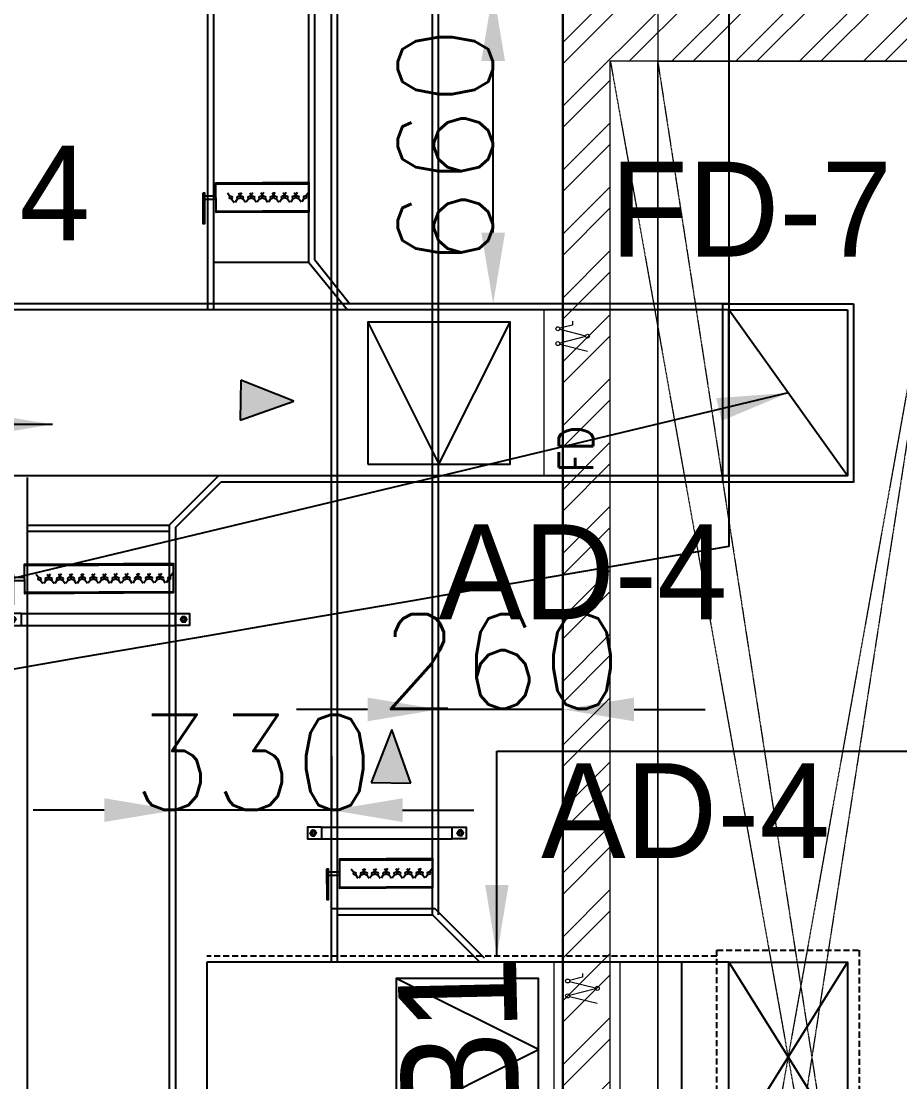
# Model space of a CAD drawing. Header units: millimetres. Extents: x -9226 to 166212, y -13 to 97274.
# Drawn here: x 38507 to 40361, y 31128 to 33364 of the extents above; entities that cross this region are included whole.
import ezdxf
from ezdxf.enums import TextEntityAlignment as Align

# ---------------------------------------------------------------- set-up
doc = ezdxf.new("R2010")
doc.units = ezdxf.units.MM
for name, pattern in [('01-AT-PLA Floor Plans$0$DASHED', [19.05, 12.7, -6.35]), ('23491-XR-AR-2ND FLOOR PLAN$0$HIDDEN', [9.525, 6.35, -3.175]), ('HIDDEN', [9.525, 6.35, -3.175])]:
    doc.linetypes.add(name, pattern=pattern)
doc.layers.get('0').update_dxf_attribs({"color": 8})
doc.layers.get('Defpoints').update_dxf_attribs({"color": 8})
for name, color, linetype in [('-EAD', 30, 'Continuous'), ('1.INS', 8, 'Continuous'), ('1.STR', 8, 'Continuous'), ('1.support 2', 7, 'Continuous'), ('23491-GN-XR-PLOT LIMIT$0$RETAIL', 8, 'Continuous'), ('cloud', 15, 'Continuous'), ('EAD', 30, 'Continuous'), ('ETA-AC-SUPPORT', 25, 'Continuous'), ('FAD', 3, 'Continuous'), ('IZ-AC-VCD', 4, 'Continuous'), ('LETER LINE', 7, 'Continuous'), ('VCD SHE', 7, 'Continuous')]:
    doc.layers.add(name, color=color, linetype=linetype)
for name, color, linetype, lineweight in [('1.XREF', 8, 'Continuous', 9), ('23491-XR-AR-2ND FLOOR PLAN$0$23491-XR-AR-2ND FLOOR PLAN$0$23491-XR-AR-TYP-FLOOR$0$A-WALL-PATT', 8, 'Continuous', 5), ('23491-XR-AR-2ND FLOOR PLAN$0$A-FLOR-OVHD', 8, '23491-XR-AR-2ND FLOOR PLAN$0$HIDDEN', 15), ('23491-XR-AR-2ND FLOOR PLAN$0$A-WALL', 8, 'Continuous', 30), ('23491-XR-AR-2ND FLOOR PLAN$0$A-WALL-CAVI', 8, 'Continuous', 15), ('A-ANNO-DIMS', 8, 'Continuous', 9), ('A-FLOR-OVHD', 15, 'HIDDEN', 15), ('A-WALL-CAVI', 15, 'Continuous', 15), ('HVAC-VOL-SPD-S01-M-01-0400 R-01$0$HVAC-VOL-SPD-S01-M-01-0400 R-01$0$000-VL-M-FD', 20, 'Continuous', 20), ('MH BEAM', 15, 'Continuous', 0), ('MH DIM', 15, 'Continuous', 0), ('MH TEXT2', 7, 'Continuous', 0)]:
    doc.layers.add(name, color=color, linetype=linetype, lineweight=lineweight)
doc.styles.add('HVAC-VOL-SPD-S01-M-01-0400 R-01$0$HVAC-VOL-SPD-S01-M-01-0400 R-01$0$ROMANS', font='romans.shx', dxfattribs={"width": 0.75})
doc.styles.add('NOUSHAD', font='swissc.ttf')
doc.styles.add('ROMANS', font='isocp.shx', dxfattribs={"width": 0.8})
doc.styles.add('SDC-TEXT-ARB', font='sdc-arb.shx', dxfattribs={"height": 0.5})
doc.styles.get("Standard").update_dxf_attribs({"font": 'romans.shx', "height": 200})
doc.dimstyles.new('ISO-25', dxfattribs={"dimtxt": 200, "dimasz": 150, "dimexe": 1.25, "dimexo": 0.625, "dimgap": 1, "dimtad": 1, "dimtoh": 1, "dimdec": 0, "dimrnd": 5, "dimtxsty": 'Standard', "dimcen": 2.5, "dimclrd": 256, "dimclre": 256, "dimclrt": 7, "dimadec": 0, "dimazin": 0, "dimtfac": 1, "dimtdec": 0, "dimtix": 1, "dimtmove": 2, "dimatfit": 3, "dimfxl": 1, "dimarcsym": 1})
doc.dimstyles.new('JSE', dxfattribs={"dimtxt": 50, "dimasz": 150, "dimexe": 0.18, "dimexo": 0.0625, "dimgap": 50, "dimtad": 0, "dimdec": 0, "dimrnd": 5, "dimzin": 0, "dimdsep": 46, "dimtxsty": 'ROMANS', "dimcen": 0.09, "dimclrd": 7, "dimclre": 7, "dimclrt": 7, "dimadec": 0, "dimazin": 0, "dimtfac": 1, "dimtdec": 0, "dimtofl": 0, "dimtmove": 0, "dimatfit": 3, "dimfxl": 1, "dimtolj": 1, "dimtzin": 0, "dimarcsym": 1})

# ---------------------------------------------------------------- blocks, each defined once
blk = doc.blocks.new('23491-GN-XR-PLOT LIMIT')
at = {"layer": '23491-GN-XR-PLOT LIMIT$0$RETAIL', "color": 8}
blk.add_lwpolyline([(48271.7, 23525.6), (50500, 25555.4), (50500, 80172.6), (48692.6, 81480), (5000, 81480), (5000, 71480), (40000, 71480), (40000, 32256.2, 0.000401), (5000, 26236.7), (5000, 16088.4, -0.000496)], format="xyb", close=True, dxfattribs=at)
blk = doc.blocks.new('23491-XR-AR-2ND FLOOR PLAN')
at = {"layer": '23491-XR-AR-2ND FLOOR PLAN$0$23491-XR-AR-2ND FLOOR PLAN$0$23491-XR-AR-TYP-FLOOR$0$A-WALL-PATT'}
h = blk.add_hatch(dxfattribs=at)
h.set_pattern_fill('ANSI32', color=8, scale=10)
h.paths.add_polyline_path([(42059.9, 35180), (43600, 35180), (43600, 35080), (43129, 35080), (43129, 34080), (42529, 34080), (42529, 32580), (42429, 32580), (42429, 33330), (41550, 33330), (41450, 33280), (40500, 33280), (39750, 33280), (39750, 29080), (39650, 29080), (39650, 33430), (42428.9, 33429.7), (42428.9, 34180), (43029, 34180), (43029, 35079.9), (42059.9, 35079.9)])
at = {"layer": '23491-XR-AR-2ND FLOOR PLAN$0$A-FLOR-OVHD', "color": 8, "ltscale": 0.1}
for p, q in [((40500, 33280), (39750, 29080)), ((39750, 33280), (40500, 29080))]:
    blk.add_line(p, q, dxfattribs=at)
at = {"layer": '23491-XR-AR-2ND FLOOR PLAN$0$A-WALL', "color": 8}
blk.add_lwpolyline([(39850, 27080), (39850, 27080), (39650, 27080), (39650, 35280), (39850, 35280), (39850, 33430)], dxfattribs=at)
at = {"layer": '23491-XR-AR-2ND FLOOR PLAN$0$A-WALL-CAVI', "color": 8}
blk.add_lwpolyline([(40500, 29080), (39750, 29080), (39750, 33280), (40500, 33280)], close=True, dxfattribs=at)
blk.add_blockref('23491-GN-XR-PLOT LIMIT', (0, 0), dxfattribs=at)
blk = doc.blocks.new('XREF')
at = {"layer": 'A-ANNO-DIMS', "color": 8}
blk.add_blockref('23491-XR-AR-2ND FLOOR PLAN', (0, 0), dxfattribs=at)
blk = doc.blocks.new('I LOVE UA$C815f66f9')
at = {"layer": 'A-FLOR-OVHD', "ltscale": 0.1}
for p, q in [((40500, 33280), (39850, 29080)), ((39850, 33280), (40500, 29080))]:
    blk.add_line(p, q, dxfattribs=at)
at = {"layer": 'A-WALL-CAVI'}
blk.add_lwpolyline([(40500, 29080), (39850, 29080), (39850, 33280), (40500, 33280)], close=True, dxfattribs=at)
blk = doc.blocks.new('I LOVE USTR')
at = {"layer": 'MH BEAM', "ltscale": 5, "elevation": 0.1}
blk.add_lwpolyline([(39650, 33430), (39850, 33430), (39850, 29080), (39650, 29080)], close=True, dxfattribs=at)
at = {"layer": 'MH DIM', "color": 7}
blk.add_blockref('I LOVE UA$C815f66f9', (0, 0), dxfattribs=at)
at = {"layer": 'MH TEXT2', "style": 'NOUSHAD'}
blk.add_text('B1', height=250, rotation=91.2903, dxfattribs=at).set_placement((39558.7, 31046.6))
blk = doc.blocks.new('A$C32d94600')
at = {"layer": 'cloud', "color": 15}
blk.add_blockref('I LOVE USTR', (-5100, -86375.9, 0), dxfattribs=at)
blk = doc.blocks.new('*U542')
at = {"layer": 'IZ-AC-VCD', "color": 5, "extrusion": (0, 0, -1)}
for p, q in [((41.5, 467.5), (41.5, 416.7)), ((58.5, 416.7), (58.5, 467.5))]:
    blk.add_line(p, q, dxfattribs=at)
at = {"layer": 'IZ-AC-VCD', "color": 5}
for p, q in [((-10, 416.7), (-10, 0)), ((110, 416.7), (110, 0))]:
    blk.add_line(p, q, dxfattribs=at)
for points in [[(29.2, 475.9), (165.1, 475.9), (165.1, 467.5), (29.2, 467.5)], [(-16.7, 0), (116.7, 0), (116.7, 416.7), (-16.7, 416.7)]]:
    blk.add_lwpolyline(points, close=True, dxfattribs=at)
at = {"layer": 'IZ-AC-VCD', "color": 7, "extrusion": (0, 0, -1)}
for points in [[(-28.6, 364.9), (-45.1, 353.4)], [(-54.9, 346.6), (-71.4, 335.1)], [(-28.6, 314.9), (-45.1, 303.4)], [(-28.6, 301.8), (-45.1, 313.2)], [(-54.9, 320.1), (-71.4, 331.5)], [(-54.9, 296.6), (-71.4, 285.1)], [(-28.6, 264.9), (-45.1, 253.4)], [(-28.6, 251.8), (-45.1, 263.2)], [(-54.9, 270.1), (-71.4, 281.5)], [(-54.9, 246.6), (-71.4, 235.1)], [(-28.6, 214.9), (-45.1, 203.4)], [(-28.6, 201.8), (-45.1, 213.2)], [(-54.9, 220.1), (-71.4, 231.5)], [(-54.9, 196.6), (-71.4, 185.1)], [(-28.6, 164.9), (-45.1, 153.4)], [(-28.6, 151.8), (-45.1, 163.2)], [(-54.9, 170.1), (-71.4, 181.5)], [(-54.9, 146.6), (-71.4, 135.1)], [(-28.6, 114.9), (-45.1, 103.4)], [(-28.6, 101.8), (-45.1, 113.2)], [(-54.9, 120.1), (-71.4, 131.5)], [(-54.9, 96.6), (-71.4, 85.1)], [(-28.6, 64.9), (-45.1, 53.4)], [(-28.6, 51.8), (-45.1, 63.2)], [(-54.9, 70.1), (-71.4, 81.5)], [(-28.6, 1.8), (-45.1, 13.2)], [(-54.9, 46.6), (-71.4, 35.1)], [(-54.9, 20.1), (-71.4, 31.5)]]:
    blk.add_lwpolyline(points, dxfattribs=at)
for centre in [(-50, 350), (-50, 316.7), (-50, 300), (-50, 266.7), (-50, 250), (-50, 216.7), (-50, 200), (-50, 166.7), (-50, 150), (-50, 116.7), (-50, 100), (-50, 66.7), (-50, 50), (-50, 16.7)]:
    blk.add_circle(centre, 6, dxfattribs=at)
blk = doc.blocks.new('*U313')
at = {"layer": 'IZ-AC-VCD', "color": 5, "extrusion": (0, 0, -1)}
for p, q in [((41.5, 717.5), (41.5, 666.7)), ((58.5, 666.7), (58.5, 717.5))]:
    blk.add_line(p, q, dxfattribs=at)
at = {"layer": 'IZ-AC-VCD', "color": 5}
for p, q in [((-10, 666.7), (-10, 0)), ((110, 666.7), (110, 0))]:
    blk.add_line(p, q, dxfattribs=at)
for points in [[(29.2, 725.9), (165.1, 725.9), (165.1, 717.5), (29.2, 717.5)], [(-16.7, 0), (116.7, 0), (116.7, 666.7), (-16.7, 666.7)]]:
    blk.add_lwpolyline(points, close=True, dxfattribs=at)
at = {"layer": 'IZ-AC-VCD', "color": 7, "extrusion": (0, 0, -1)}
for points in [[(-28.6, 614.9), (-45.1, 603.4)], [(-54.9, 596.6), (-71.4, 585.1)], [(-54.9, 570.1), (-71.4, 581.5)], [(-28.6, 564.9), (-45.1, 553.4)], [(-28.6, 551.8), (-45.1, 563.2)], [(-54.9, 546.6), (-71.4, 535.1)], [(-54.9, 520.1), (-71.4, 531.5)], [(-28.6, 514.9), (-45.1, 503.4)], [(-28.6, 501.8), (-45.1, 513.2)], [(-54.9, 496.6), (-71.4, 485.1)], [(-54.9, 470.1), (-71.4, 481.5)], [(-28.6, 464.9), (-45.1, 453.4)], [(-28.6, 451.8), (-45.1, 463.2)], [(-54.9, 446.6), (-71.4, 435.1)], [(-54.9, 420.1), (-71.4, 431.5)], [(-28.6, 414.9), (-45.1, 403.4)], [(-28.6, 401.8), (-45.1, 413.2)], [(-54.9, 396.6), (-71.4, 385.1)], [(-54.9, 370.1), (-71.4, 381.5)], [(-28.6, 364.9), (-45.1, 353.4)], [(-28.6, 351.8), (-45.1, 363.2)], [(-54.9, 346.6), (-71.4, 335.1)], [(-28.6, 314.9), (-45.1, 303.4)], [(-28.6, 301.8), (-45.1, 313.2)], [(-54.9, 320.1), (-71.4, 331.5)], [(-54.9, 296.6), (-71.4, 285.1)], [(-28.6, 264.9), (-45.1, 253.4)], [(-28.6, 251.8), (-45.1, 263.2)], [(-54.9, 270.1), (-71.4, 281.5)], [(-54.9, 246.6), (-71.4, 235.1)], [(-28.6, 214.9), (-45.1, 203.4)], [(-28.6, 201.8), (-45.1, 213.2)], [(-54.9, 220.1), (-71.4, 231.5)], [(-54.9, 196.6), (-71.4, 185.1)], [(-28.6, 164.9), (-45.1, 153.4)], [(-28.6, 151.8), (-45.1, 163.2)], [(-54.9, 170.1), (-71.4, 181.5)], [(-54.9, 146.6), (-71.4, 135.1)], [(-28.6, 114.9), (-45.1, 103.4)], [(-28.6, 101.8), (-45.1, 113.2)], [(-54.9, 120.1), (-71.4, 131.5)], [(-54.9, 96.6), (-71.4, 85.1)], [(-28.6, 64.9), (-45.1, 53.4)], [(-28.6, 51.8), (-45.1, 63.2)], [(-54.9, 70.1), (-71.4, 81.5)], [(-28.6, 1.8), (-45.1, 13.2)], [(-54.9, 46.6), (-71.4, 35.1)], [(-54.9, 20.1), (-71.4, 31.5)]]:
    blk.add_lwpolyline(points, dxfattribs=at)
for centre in [(-50, 600), (-50, 566.7), (-50, 550), (-50, 516.7), (-50, 500), (-50, 466.7), (-50, 450), (-50, 416.7), (-50, 400), (-50, 366.7), (-50, 350), (-50, 316.7), (-50, 300), (-50, 266.7), (-50, 250), (-50, 216.7), (-50, 200), (-50, 166.7), (-50, 150), (-50, 116.7), (-50, 100), (-50, 66.7), (-50, 50), (-50, 16.7)]:
    blk.add_circle(centre, 6, dxfattribs=at)
blk = doc.blocks.new('*U264')
at = {"layer": 'HVAC-VOL-SPD-S01-M-01-0400 R-01$0$HVAC-VOL-SPD-S01-M-01-0400 R-01$0$000-VL-M-FD'}
for p, q in [((228, 106.6), (213.4, 48.1)), ((243.7, 52.1), (230.1, 106.6)), ((259.3, 106.6), (245.7, 52.1)), ((268.2, 79.4), (261.3, 106.6)), ((276, 79.4), (268.2, 79.4))]:
    blk.add_line(p, q, dxfattribs=at)
blk.add_lwpolyline([(-50, 140), (-50, 0), (300, 0), (300, 140)], close=True, dxfattribs=at)
for centre in [(229, 110.7), (260.3, 110.7), (244.7, 48.1)]:
    blk.add_circle(centre, 4.17, dxfattribs=at)
at = {"layer": 'HVAC-VOL-SPD-S01-M-01-0400 R-01$0$HVAC-VOL-SPD-S01-M-01-0400 R-01$0$000-VL-M-FD', "style": 'HVAC-VOL-SPD-S01-M-01-0400 R-01$0$HVAC-VOL-SPD-S01-M-01-0400 R-01$0$ROMANS', "width": 0.8}
blk.add_text('FD', height=72.53, rotation=360, dxfattribs=at).set_placement((-41.9, 72.2), align=Align.MIDDLE_LEFT)
blk = doc.blocks.new('*U265')
at = {"layer": 'HVAC-VOL-SPD-S01-M-01-0400 R-01$0$HVAC-VOL-SPD-S01-M-01-0400 R-01$0$000-VL-M-FD'}
for p, q in [((228, 106.6), (213.4, 48.1)), ((243.7, 52.1), (230.1, 106.6)), ((259.3, 106.6), (245.7, 52.1)), ((268.2, 79.4), (261.3, 106.6)), ((276, 79.4), (268.2, 79.4))]:
    blk.add_line(p, q, dxfattribs=at)
blk.add_lwpolyline([(-100, 140), (-100, 0), (300, 0), (300, 140)], close=True, dxfattribs=at)
for centre in [(229, 110.7), (260.3, 110.7), (244.7, 48.1)]:
    blk.add_circle(centre, 4.17, dxfattribs=at)
at = {"layer": 'HVAC-VOL-SPD-S01-M-01-0400 R-01$0$HVAC-VOL-SPD-S01-M-01-0400 R-01$0$000-VL-M-FD', "style": 'HVAC-VOL-SPD-S01-M-01-0400 R-01$0$HVAC-VOL-SPD-S01-M-01-0400 R-01$0$ROMANS', "width": 0.8}
blk.add_text('FD', height=72.53, rotation=360, dxfattribs=at).set_placement((-91.9, 72.2), align=Align.MIDDLE_LEFT)
blk = doc.blocks.new('HVAC-VOL-SPD-S01-M-01-0400 R-01$0$HVAC-VOL-SPD-S01-M-01-0400 R-01$0$A$C2F9C6816')
blk.add_hatch(color=256).paths.add_polyline_path([(-198.8, -78.6), (-398.8, -153.6), (-198.8, -228.6)])
for p, q in [((-198.8, -78.6), (-398.8, -153.6)), ((-198.8, -228.6), (-198.8, -78.6)), ((-398.8, -153.6), (-198.8, -228.6))]:
    blk.add_line(p, q)
blk = doc.blocks.new('t')
at = {"layer": 'ETA-AC-SUPPORT', "color": 7, "linetype": 'HIDDEN', "ltscale": 0.3, "extrusion": (2.40653e-07, 5.25136e-08, 1)}
for p, q in [((4429.3, -9484.4, 0), (4379.3, -9484.4, 0)), ((4392.9, -9513, 0), (4404.3, -9506.4, 0)), ((4415.8, -9513, 0), (4404.3, -9506.4, 0)), ((4392.9, -9526.2, 0), (4392.9, -9513, 0)), ((4392.9, -9526.2, 0), (4404.3, -9532.9, 0)), ((4415.8, -9526.2, 0), (4404.3, -9532.9, 0)), ((4415.8, -9526.2, 0), (4415.8, -9513, 0))]:
    blk.add_line(p, q, dxfattribs=at)
at = {"layer": 'ETA-AC-SUPPORT', "color": 7, "linetype": 'Continuous', "ltscale": 0.3, "extrusion": (2.40653e-07, 5.25136e-08, 1), "elevation": 0}
blk.add_lwpolyline([(4429.3, -9484.4), (4429.3, -9543.9), (4379.3, -9543.9), (4379.3, -9484.4)], dxfattribs=at)
at = {"layer": 'ETA-AC-SUPPORT', "color": 7, "linetype": 'HIDDEN', "ltscale": 0.3, "extrusion": (2.40653e-07, 5.25136e-08, 1)}
for radius in [11.5, 6]:
    blk.add_circle((4404.3, -9519.6, 0), radius, dxfattribs=at)
blk = doc.blocks.new('*U549')
at = {"layer": 'ETA-AC-SUPPORT', "color": 7, "linetype": 'Continuous', "ltscale": 0.3, "extrusion": (2.40653e-07, 5.25136e-08, 1)}
for p, q in [((4404.3, -9239.6, 0), (4404.3, -9514.1, 0)), ((4429.3, -9239.6, 0), (4429.3, -9514.1, 0))]:
    blk.add_line(p, q, dxfattribs=at)
at = {"color": 7, "linetype": 'Continuous', "xscale": -0.5, "yscale": 0.5, "zscale": 0.5, "rotation": 180}
blk.add_blockref('t', (2214.7, -13981.8, 0), dxfattribs=at)
at = {"color": 7, "linetype": 'Continuous', "xscale": 0.5, "yscale": 0.5, "zscale": 0.5}
blk.add_blockref('t', (2214.7, -4771.9, 0), dxfattribs=at)
blk = doc.blocks.new('*U555')
at = {"layer": 'ETA-AC-SUPPORT', "color": 7, "linetype": 'Continuous', "ltscale": 0.3, "extrusion": (2.40653e-07, 5.25136e-08, 1)}
for p, q in [((4404.3, -9189.6, 0), (4404.3, -9514.1, 0)), ((4429.3, -9189.6, 0), (4429.3, -9514.1, 0))]:
    blk.add_line(p, q, dxfattribs=at)
at = {"color": 7, "linetype": 'Continuous', "xscale": -0.5, "yscale": 0.5, "zscale": 0.5, "rotation": 180}
blk.add_blockref('t', (2214.7, -13931.8, 0), dxfattribs=at)
at = {"color": 7, "linetype": 'Continuous', "xscale": 0.5, "yscale": 0.5, "zscale": 0.5}
blk.add_blockref('t', (2214.7, -4771.9, 0), dxfattribs=at)
blk = doc.blocks.new('AD-01')
at = {"layer": 'VCD SHE'}
blk.add_lwpolyline([(62669, 57326.1), (62819, 57326.1), (62819, 57476.1), (62669, 57476.1)], close=True, dxfattribs=at)
blk.add_lwpolyline([(62669, 57476.1), (62744, 57326.1), (62819, 57476.1)], dxfattribs=at)
blk = doc.blocks.new('*D399')
at = {"layer": 'Defpoints', "color": 0, "transparency": 16777216}
for p in [(39502.9, 33429.4), (39750, 33429.4, 0.1), (39750, 32768, 0)]:
    blk.add_point(p, dxfattribs=at)
at = {"layer": 'VCD SHE', "lineweight": -2, "transparency": 16777216}
for p, q in [((39749.4, 33429.4), (39501.7, 33429.4)), ((39502.9, 32918), (39502.9, 33279.4)), ((39749.4, 32768), (39501.7, 32768))]:
    blk.add_line(p, q, dxfattribs=at)
at = {"layer": 'VCD SHE', "transparency": 16777216}
for points in [[(39477.9, 33279.4), (39527.9, 33279.4), (39502.9, 33429.4)], [(39477.9, 32918), (39527.9, 32918), (39502.9, 32768)]]:
    blk.add_solid(points, dxfattribs=at)
at = {"layer": 'VCD SHE', "color": 7, "transparency": 16777216, "insert": (39401.9, 33098.7), "char_height": 200, "attachment_point": 5, "rotation": 90}
blk.add_mtext('660', dxfattribs=at)
blk = doc.blocks.new('*D400')
at = {"layer": 'Defpoints', "color": 0, "transparency": 16777216}
for p in [(39387.9, 31912.8), (39387.9, 31885.2, 0), (39650, 31885.2)]:
    blk.add_point(p, dxfattribs=at)
at = {"layer": 'VCD SHE', "lineweight": -2, "transparency": 16777216}
for p, q in [((39237.9, 31912.8), (39087.9, 31912.8)), ((39387.9, 31885.8), (39387.9, 31914)), ((39650, 31912.8), (39387.9, 31912.8)), ((39650, 31885.8), (39650, 31914)), ((39800, 31912.8), (39950, 31912.8))]:
    blk.add_line(p, q, dxfattribs=at)
at = {"layer": 'VCD SHE', "transparency": 16777216}
for points in [[(39237.9, 31937.8), (39237.9, 31887.8), (39387.9, 31912.8)], [(39800, 31937.8), (39800, 31887.8), (39650, 31912.8)]]:
    blk.add_solid(points, dxfattribs=at)
at = {"layer": 'VCD SHE', "color": 7, "transparency": 16777216, "insert": (39518.9, 32013.8), "char_height": 200, "attachment_point": 5}
blk.add_mtext('260', dxfattribs=at)
blk = doc.blocks.new('*D401')
at = {"layer": 'Defpoints', "color": 0, "transparency": 16777216}
for p in [(39161.9, 31814.7, 0), (38832.7, 31780.4, 0), (38832.7, 31700.5)]:
    blk.add_point(p, dxfattribs=at)
at = {"layer": 'VCD SHE', "lineweight": -2, "transparency": 16777216}
for p, q in [((39161.9, 31814), (39161.9, 31699.3)), ((38832.7, 31779.8), (38832.7, 31699.3)), ((38682.7, 31700.5), (38532.7, 31700.5)), ((39161.9, 31700.5), (38832.7, 31700.5)), ((39311.9, 31700.5), (39461.9, 31700.5))]:
    blk.add_line(p, q, dxfattribs=at)
at = {"layer": 'VCD SHE', "transparency": 16777216}
for points in [[(38682.7, 31725.5), (38682.7, 31675.5), (38832.7, 31700.5)], [(39311.9, 31725.5), (39311.9, 31675.5), (39161.9, 31700.5)]]:
    blk.add_solid(points, dxfattribs=at)
at = {"layer": 'VCD SHE', "color": 7, "transparency": 16777216, "insert": (38997.3, 31801.5), "char_height": 200, "attachment_point": 5}
blk.add_mtext('330', dxfattribs=at)

msp = doc.modelspace()

# ---------------------------------------------------------------- block references
at = {"layer": '1.STR'}
msp.add_blockref('A$C32d94600', (5100, 86375.3), dxfattribs=at)

# ---------------------------------------------------------------- next in the draw order: block references
at = {"layer": '1.XREF'}
msp.add_blockref('XREF', (0, 0), dxfattribs=at)

# ---------------------------------------------------------------- next in the draw order: linework, layer by layer
at = {"layer": '-EAD', "elevation": 0}
for points in [[(40000, 32755), (38421, 32755)], [(40250, 32755), (40250, 32405), (40000, 32405), (40000, 32755), (40250, 32755)], [(40250, 32405), (40000, 32755)], [(40000, 32405), (38421, 32405)]]:
    msp.add_lwpolyline(points, dxfattribs=at)
at = {"layer": '1.INS'}
for p, q in [((38832.7, 32296.1, 0), (38928.6, 32392, 0)), ((38519.7, 32288.5, 0), (38819.7, 32288.5, 0))]:
    msp.add_line(p, q, dxfattribs=at)
at = {"layer": '1.INS', "elevation": 0}
for points in [[(38900.9, 32755), (38900.9, 35700.8)], [(39126.9, 32860.7), (39126.9, 35700.8)], [(39161.9, 31380), (39161.9, 35287.9)], [(39387.9, 31480), (39387.9, 35287.9)], [(39126.9, 32860.7), (39200.8, 32768)], [(40000, 32768), (38421, 32768)], [(40000, 32392), (38928.6, 32392)], [(38832.7, 32296.1), (38832.7, 23912.2)], [(39161.9, 31380), (39161.9, 31493), (39380.2, 31493), (39484, 31389.2)]]:
    msp.add_lwpolyline(points, dxfattribs=at)
msp.add_lwpolyline([(40263, 32768), (40263, 32392), (39987, 32392), (39987, 32768)], close=True, dxfattribs=at)
at = {"layer": '1.INS', "linetype": '01-AT-PLA Floor Plans$0$DASHED', "elevation": 0}
msp.add_lwpolyline([(39975, 31393), (38899, 31393)], dxfattribs=at)
msp.add_lwpolyline([(39975, 31405), (40275, 31405), (40275, 30955), (39975, 30955)], close=True, dxfattribs=at)
at = {"layer": 'EAD'}
for p, q in [((38519.7, 32401.5, 0), (38519.7, 32301.5, 0)), ((38819.7, 32301.5, 0), (38923.3, 32405, 0)), ((38519.7, 32301.5, 0), (38819.7, 32301.5, 0))]:
    msp.add_line(p, q, dxfattribs=at)
at = {"layer": 'EAD', "elevation": 0}
for points in [[(38913.9, 32755), (38913.9, 35700.8)], [(39113.9, 32855), (39113.9, 35700.8)], [(39113.9, 32855), (38913.9, 32855)], [(39113.9, 32855), (39195.7, 32755)], [(38519.7, 32301.5), (38519.7, 26124)], [(38819.7, 32301.5), (38819.7, 23912.2)]]:
    msp.add_lwpolyline(points, dxfattribs=at)
at = {"layer": 'FAD', "elevation": 0}
for points in [[(39174.9, 31380), (39174.9, 35287.9)], [(39374.9, 31480), (39374.9, 35287.9)], [(39174.9, 31380), (39174.9, 31480), (39374.9, 31480), (39474.9, 31380)]]:
    msp.add_lwpolyline(points, dxfattribs=at)
at = {"layer": 'FAD', "linetype": 'Continuous', "elevation": 0}
for points in [[(40000, 31380), (38899, 31380)], [(38899, 31380), (38899, 30980)], [(39900, 31380), (39900, 30980)], [(40000, 31380), (40250, 31380), (40250, 30980), (40000, 30980), (40000, 31380)], [(40250, 31380), (40000, 30980)], [(40000, 31380), (40250, 30980)]]:
    msp.add_lwpolyline(points, dxfattribs=at)

# ---------------------------------------------------------------- next in the draw order: block references
at = {"layer": '-EAD', "extrusion": (3.46539e-05, -6.16134e-06, 1), "xscale": 0.5613210269334018, "yscale": 0.5613210269334018, "zscale": 0.5613210269334018, "rotation": 179.1074912662139}
msp.add_blockref('HVAC-VOL-SPD-S01-M-01-0400 R-01$0$HVAC-VOL-SPD-S01-M-01-0400 R-01$0$A$C2F9C6816', (37241.1, 32767.5, 46640459.2), dxfattribs=at)
at = {"layer": '1.support 2', "linetype": 'ByBlock', "extrusion": (-3.5195e-05, -4.02055e-07, 1), "xscale": 1.001591528757322, "yscale": 1.001591528757322, "zscale": 1.001591528757322, "rotation": 89.99999999918921}
for name, p in [('*U555', (29303.2, 27678.6, -1.4)), ('*U549', (29886.6, 27228.4, -1.4))]:
    msp.add_blockref(name, p, dxfattribs=at)
at = {"layer": 'FAD', "color": 3, "extrusion": (6.16134e-06, 3.46539e-05, 1), "xscale": 0.561321026933403, "yscale": 0.561321026933403, "zscale": 0.561321026933403, "rotation": 269.1074912539804}
msp.add_blockref('HVAC-VOL-SPD-S01-M-01-0400 R-01$0$HVAC-VOL-SPD-S01-M-01-0400 R-01$0$A$C2F9C6816', (39371.9, 31645.1, 1.3), dxfattribs=at)
at = {"layer": 'IZ-AC-VCD', "extrusion": (-1.73953e-07, -0.000551811, 1), "zscale": 0.469568423114619, "rotation": 90.32724824288654}
for name, p, xscale, yscale in [('*U542', (39113.9, 33016.2, -17.6), -0.4695684231146214, 0.4695684231146213), ('*U313', (38827.7, 32213.2, -17.1), -0.4695684231146208, 0.4695684231146207), ('*U542', (39374.9, 31591.2, -16.7), -0.4695684231146208, 0.4695684231146207)]:
    msp.add_blockref(name, p, dxfattribs=dict(at, xscale=xscale, yscale=yscale))
at = {"layer": 'LETER LINE', "rotation": 90.00005074679684}
for name, p in [('*U264', (39750, 32455, 0)), ('*U265', (39770.7, 31080, 0))]:
    msp.add_blockref(name, p, dxfattribs=at)
at = {"layer": 'VCD SHE', "xscale": 1.999999999999996, "yscale": 1.999999999999996, "zscale": 1.999999999999996}
msp.add_blockref('AD-01', (-86099.5, -82222.7, 1387142.1), dxfattribs=at)
at = {"layer": 'VCD SHE', "xscale": 1.999999999999996, "yscale": 1.999999999999996, "zscale": 1.999999999999996, "rotation": 90}
msp.add_blockref('AD-01', (154250.4, -94292.1, 1387142.1), dxfattribs=at)

# ---------------------------------------------------------------- next in the draw order: texts
at = {"layer": 'VCD SHE', "style": 'SDC-TEXT-ARB'}
for s, p in [('VCD-4', (37849.9, 32901.5, -0.2)), ('FD-7', (39750, 32867.5, -0.2)), ('AD-4', (39387.9, 32103, 0)), ('AD-4', (39604, 31599.5))]:
    msp.add_text(s, height=200, dxfattribs=at).set_placement(p)

# ---------------------------------------------------------------- next in the draw order: dimensions: what is measured, and where the dimension line sits
at = {"layer": 'VCD SHE'}
dim = msp.add_linear_dim(base=(39502.9, 33429.4), p1=(39750, 32768, 0), p2=(39750, 33429.4, 0.1), angle=90, dimstyle='ISO-25', dxfattribs=at)
dim.commit()
dim.dimension.update_dxf_attribs({"geometry": '*D399', "text_midpoint": (39401.9, 33098.7)})
for base, p1, p2, picture, middle in [((39387.9, 31912.8), (39650, 31885.2), (39387.9, 31885.2, 0), '*D400', (39518.9, 32013.8)), ((38832.7, 31700.5), (39161.9, 31814.7, 0), (38832.7, 31780.4, 0), '*D401', (38997.3, 31801.5))]:
    dim = msp.add_linear_dim(base=base, p1=p1, p2=p2, dimstyle='ISO-25', dxfattribs=at)
    dim.commit()
    dim.dimension.update_dxf_attribs({"geometry": picture, "text_midpoint": middle})

# ---------------------------------------------------------------- next in the draw order: leaders
at = {"layer": 'FAD'}
for points in [[(38573.5, 32513.7), (38055.2, 32513.2), (30399.9, 32513.2)], [(39510.7, 31393, 0), (39510.7, 31824.7, 0), (50600, 31824.7, 0)]]:
    msp.add_leader(points, dimstyle='JSE', override={"dimgap": 50, "dimtad": 0}, dxfattribs=at)
at = {"layer": 'VCD SHE'}
msp.add_leader([(40125, 32580, 0), (37450, 31940.3, 0), (35891.6, 31940.3, 0)], dimstyle='ISO-25', override={"dimgap": 1, "dimtad": 0}, dxfattribs=at)

doc.saveas('drawing.dxf')
